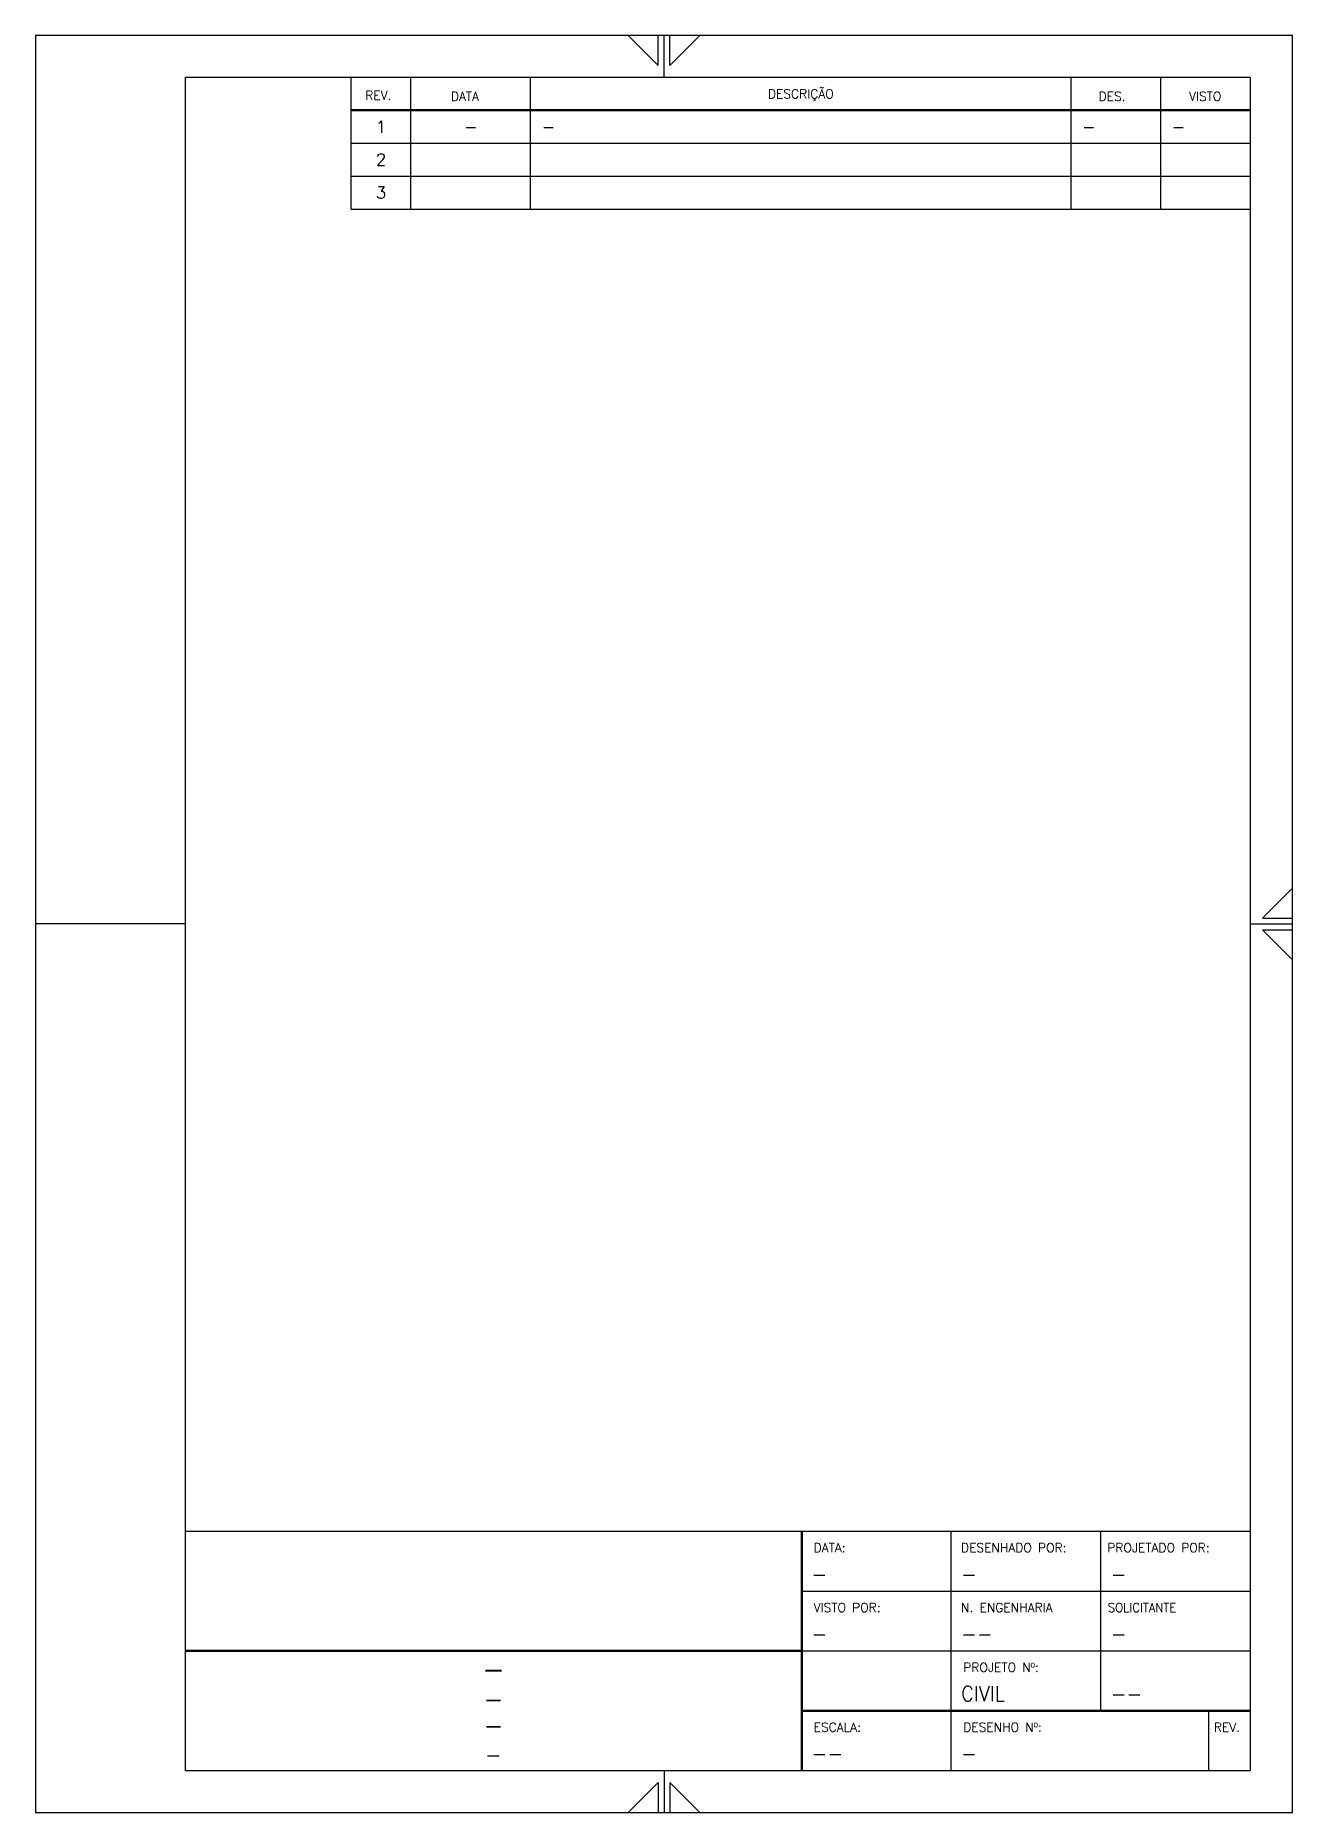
# Paper-space layout 'A4_Portrait' of a CAD drawing. Header units: millimetres. Extents: x 1305 to 1515, y 306 to 603.
import ezdxf
from ezdxf.enums import TextEntityAlignment as Align

# ---------------------------------------------------------------- set-up
doc = ezdxf.new("R2010")
doc.units = ezdxf.units.MM
doc.header["$LTSCALE"] = 30
for name, color, linetype in [('100CL', 4, 'Continuous'), ('120CL', 4, 'Continuous'), ('175CL', 5, 'Continuous'), ('60CL', 2, 'Continuous'), ('80CL', 2, 'Continuous'), ('CONT1', 1, 'Continuous'), ('CONT2', 2, 'Continuous'), ('CONT6', 6, 'Continuous')]:
    doc.layers.add(name, color=color, linetype=linetype)
doc.layers.add('CONT5', color=5, linetype='Continuous', lineweight=50)
doc.styles.add('100CL', font='romans.shx', dxfattribs={"height": 12.5})
doc.styles.add('120CL', font='romans.shx', dxfattribs={"height": 15})
doc.styles.add('175CL', font='romans.shx', dxfattribs={"height": 20})
doc.styles.add('60CL', font='romans.shx', dxfattribs={"height": 7.5})
doc.styles.add('80CL', font='romans.shx', dxfattribs={"height": 10})

psp = doc.layouts.new('A4_Portrait')

# ---------------------------------------------------------------- linework, layer by layer
at = {"layer": '60CL'}
psp.add_line((1330.42, 454.86), (1305.42, 454.86), dxfattribs=at)
at = {"layer": 'CONT1'}
for p, q in [((1305.42, 603.36), (1305.42, 306.36)), ((1515.42, 603.36), (1305.42, 603.36)), ((1409.42, 598.36), (1404.42, 603.36)), ((1409.42, 598.36), (1409.42, 603.36)), ((1410.42, 596.36), (1410.42, 603.36)), ((1411.42, 598.36), (1416.42, 603.36)), ((1411.42, 598.36), (1411.42, 603.36)), ((1515.42, 306.36), (1515.42, 603.36)), ((1330.42, 596.36), (1330.42, 313.36)), ((1508.42, 596.36), (1330.42, 596.36)), ((1508.42, 313.36), (1508.42, 596.36)), ((1510.42, 455.86), (1515.42, 460.86)), ((1510.42, 455.86), (1515.42, 460.86)), ((1508.42, 454.86), (1515.42, 454.86)), ((1510.42, 455.86), (1515.42, 455.86)), ((1510.42, 455.86), (1515.42, 455.86)), ((1510.42, 453.86), (1515.42, 448.86)), ((1510.42, 453.86), (1515.42, 453.86)), ((1510.42, 453.86), (1515.42, 448.86)), ((1510.42, 453.86), (1515.42, 453.86)), ((1330.42, 313.36), (1508.42, 313.36)), ((1410.42, 313.36), (1410.42, 306.36)), ((1409.42, 311.36), (1404.42, 306.36)), ((1409.42, 311.36), (1404.42, 306.36)), ((1409.42, 311.36), (1409.42, 306.36)), ((1409.42, 311.36), (1409.42, 306.36)), ((1411.42, 311.36), (1416.42, 306.36)), ((1411.42, 311.36), (1411.42, 306.36)), ((1411.42, 311.36), (1416.42, 306.36)), ((1411.42, 311.36), (1411.42, 306.36)), ((1305.42, 306.36), (1515.42, 306.36))]:
    psp.add_line(p, q, dxfattribs=at)
at = {"layer": 'CONT2'}
for p, q in [((1388.14, 574.36), (1388.14, 596.36)), ((1478.42, 574.36), (1478.42, 596.36)), ((1493.42, 574.36), (1493.42, 596.36)), ((1358.14, 585.36), (1508.42, 585.36)), ((1358.14, 579.86), (1508.42, 579.86)), ((1458.42, 313.36), (1458.42, 353.36)), ((1483.42, 323.36), (1483.42, 353.36)), ((1433.42, 343.36), (1508.42, 343.36)), ((1433.42, 333.36), (1508.42, 333.36))]:
    psp.add_line(p, q, dxfattribs=at)
at = {"layer": 'CONT2', "linetype": 'Continuous'}
psp.add_line((1501.42, 313.36), (1501.42, 323.36), dxfattribs=at)
at = {"layer": 'CONT5'}
for p, q in [((1358.14, 590.86), (1508.42, 590.86)), ((1433.42, 313.36), (1433.42, 353.36)), ((1330.42, 333.36), (1433.42, 333.36)), ((1433.42, 323.36), (1508.42, 323.36))]:
    psp.add_line(p, q, dxfattribs=at)
at = {"layer": 'CONT6'}
for p, q in [((1358.14, 574.36), (1358.14, 596.36)), ((1368.14, 574.36), (1368.14, 596.36)), ((1358.14, 574.36), (1508.42, 574.36)), ((1330.42, 353.36), (1508.42, 353.36))]:
    psp.add_line(p, q, dxfattribs=at)

# ---------------------------------------------------------------- texts
at = {"layer": '100CL', "ltscale": 0.95, "style": '100CL', "width": 0.95}
for s, p in [('-', (1435.05, 344.97)), ('-', (1460.05, 344.97)), ('-', (1485.05, 344.97)), ('-', (1435.05, 334.97)), ('--', (1460.05, 334.97)), ('-', (1485.05, 334.97)), ('CIVIL', (1460.05, 324.97)), ('--', (1485.05, 324.97)), ('--', (1435.05, 314.97)), ('-', (1460.05, 314.97))]:
    psp.add_text(s, height=2.5, dxfattribs=at).set_placement(p)
at = {"layer": '100CL', "linetype": 'Continuous', "style": '100CL'}
psp.add_text('-', height=2.5, dxfattribs=at).set_placement((1381.92, 314.73), align=Align.CENTER)
at = {"layer": '120CL', "linetype": 'Continuous', "style": '120CL'}
for p in [(1381.92, 323.79), (1381.92, 319.41)]:
    psp.add_text('-', height=3, dxfattribs=at).set_placement(p, align=Align.CENTER)
at = {"layer": '175CL', "color": 5, "linetype": 'Continuous', "style": '175CL'}
psp.add_text('-', height=3.5, dxfattribs=at).set_placement((1381.92, 328.56), align=Align.CENTER)
at = {"layer": '60CL', "style": '60CL'}
for s, p in [('REV.', (1360.51, 592.61)), ('DATA', (1374.81, 592.45)), ('DES.', (1483.03, 592.45)), ('VISTO', (1498.13, 592.45)), ('DATA:', (1435.42, 349.86)), ('DESENHADO POR:', (1460.05, 349.86)), ('PROJETADO POR:', (1484.48, 349.86)), ('VISTO POR:', (1435.42, 339.86)), ('N. ENGENHARIA', (1460.05, 339.86)), ('PROJETO Nº:', (1460.42, 329.86)), ('ESCALA:', (1435.42, 319.86)), ('DESENHO Nº:', (1460.42, 319.86)), ('REV.', (1502.28, 319.86))]:
    psp.add_text(s, height=1.5, dxfattribs=at).set_placement(p)
psp.add_text('DESCRIÇÃO', height=1.5, dxfattribs=at).set_placement((1433.28, 593.61), align=Align.MIDDLE_CENTER)
at = {"layer": '60CL', "style": '60CL', "width": 0.95}
psp.add_text('SOLICITANTE', height=1.5, dxfattribs=at).set_placement((1484.57, 339.86))
at = {"layer": '80CL', "color": 3, "linetype": 'Continuous', "style": '80CL'}
for s, p in [('1', (1363.14, 588.11)), ('-', (1378.14, 588.11)), ('2', (1363.14, 582.61)), ('3', (1363.14, 577.11))]:
    psp.add_text(s, height=2, dxfattribs=at).set_placement(p, align=Align.MIDDLE)
for p in [(1389.99, 588.11), (1480.27, 588.11), (1495.27, 588.11)]:
    psp.add_text('-', height=2, dxfattribs=at).set_placement(p, align=Align.MIDDLE_LEFT)

doc.saveas('drawing.dxf')
